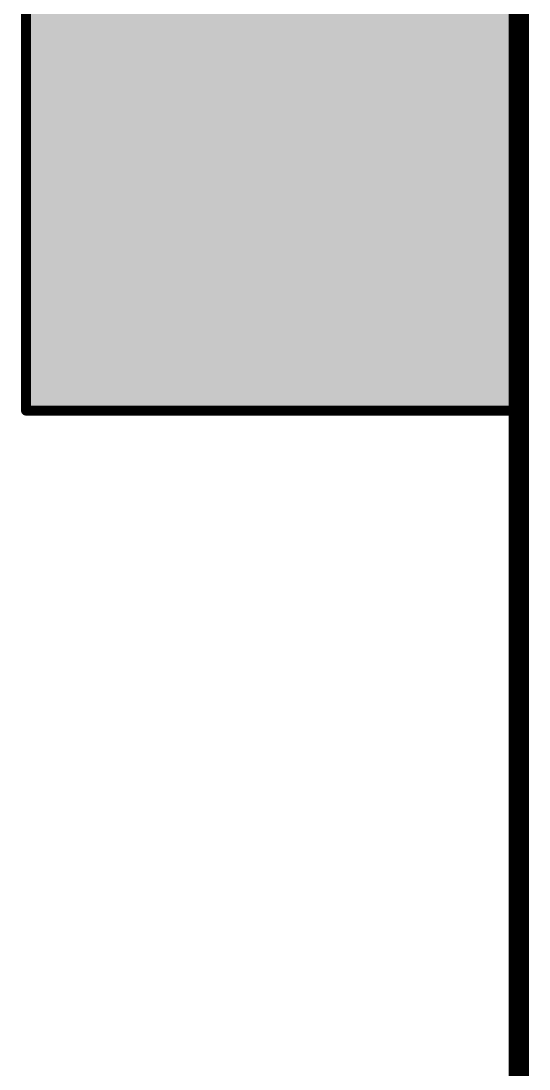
# Model space of a CAD drawing. Header units: inches. Extents: x -6 to 198, y 0 to 119.
# Drawn here: x -6.25 to 0.13, y 10.3 to 23.44 of the extents above; entities that cross this region are included whole.
import ezdxf

# ---------------------------------------------------------------- set-up
doc = ezdxf.new("R2010")
doc.units = ezdxf.units.IN
for name, color, linetype in [('Board Outline', 216, 'Continuous'), ('Keep-Out Layer', 6, 'Continuous'), ('Top Overlay', 2, 'Continuous')]:
    doc.layers.add(name, color=color, linetype=linetype)

# ---------------------------------------------------------------- blocks, each defined once
blk = doc.blocks.new('41_SMD_M______31')
at = {"layer": 'Keep-Out Layer'}
blk.add_hatch(color=6, dxfattribs=at).paths.add_polyline_path([(-9.045, 10.287), (9.04, 10.287), (9.04, 16.383), (-9.045, 16.383)])
at = {"layer": 'Top Overlay'}
for points in [[(-7.668, 15.367), (-5.204, 15.367), (-5.204, 15.9), (-7.668, 15.9)], [(-7.668, 11.735), (-6.957, 11.735), (-6.957, 15.9), (-7.668, 15.9)], [(-5.204, 15.9), (-5.916, 15.9), (-5.916, 11.735), (-5.204, 11.735)], [(-5.281, 15.367), (-2.741, 15.367), (-2.741, 15.9), (-5.281, 15.9)]]:
    blk.add_hatch(color=2, dxfattribs=at).paths.add_polyline_path(points)
at = {"layer": 'Top Overlay', "const_width": 0.127}
for points in [[(-9.096, 16.434), (-9.096, 10.244)], [(9.091, 16.434), (-9.096, 16.434)], [(9.086, 10.244), (-9.096, 10.244)]]:
    blk.add_lwpolyline(points, dxfattribs=at)
at = {"layer": 'Top Overlay', "const_width": 0.0635}
for points in [[(-9.127, 16.434, 1), (-9.064, 16.434, 1)], [(-9.127, 16.434, 1), (-9.064, 16.434, 1)], [(-9.127, 10.244, 1), (-9.064, 10.244, 1)], [(-9.127, 10.244, 1), (-9.064, 10.244, 1)]]:
    blk.add_lwpolyline(points, format="xyb", close=True, dxfattribs=at)

msp = doc.modelspace()

# ---------------------------------------------------------------- linework, layer by layer
at = {"layer": 'Board Outline', "const_width": 0.254}
msp.add_lwpolyline([(0, 0), (0, 55)], dxfattribs=at)

# ---------------------------------------------------------------- block references
at = {"rotation": 90}
msp.add_blockref('41_SMD_M______31', (10.252, 27.651), dxfattribs=at)

doc.saveas('drawing.dxf')
